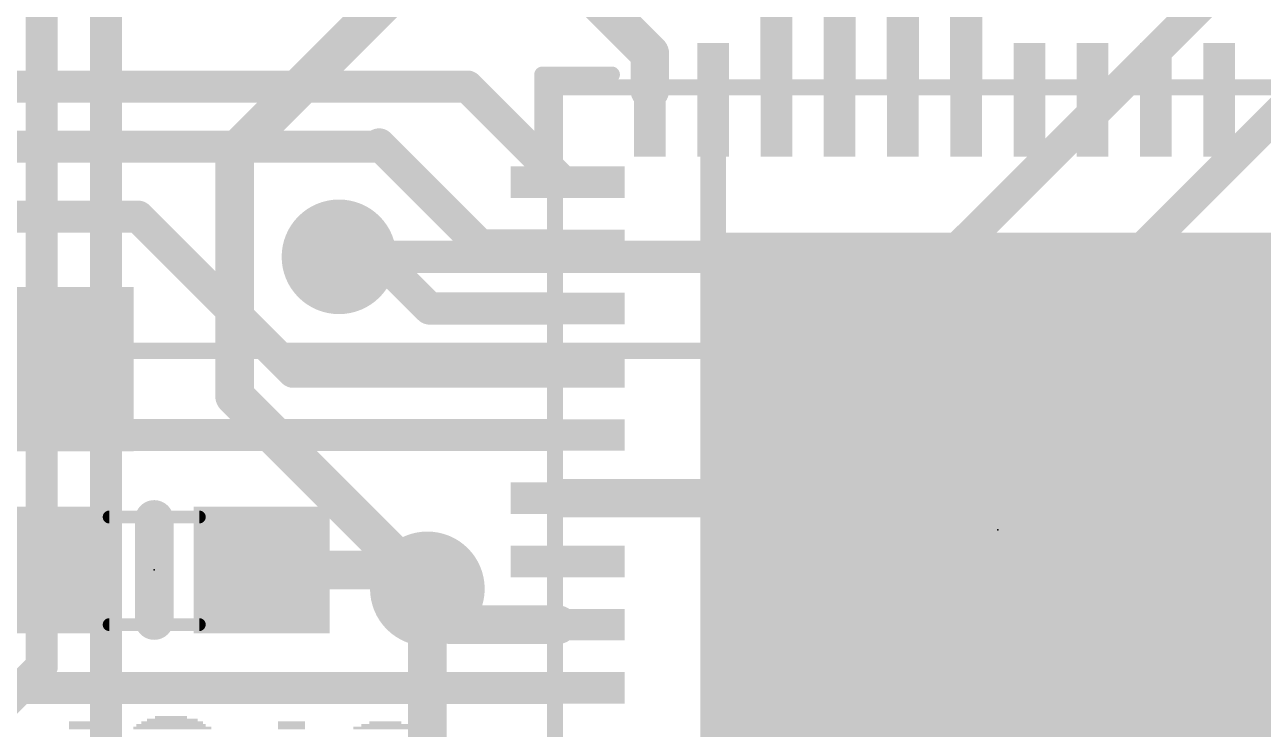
# Model space of a CAD drawing. Extents: x -59 to 59, y -28 to 22.
# Drawn here: x 27.79 to 37.58, y 2.42 to 7.99 of the extents above; entities that cross this region are included whole.
import ezdxf

# ---------------------------------------------------------------- set-up
doc = ezdxf.new("R2010")
doc.units = 0
for name, color, linetype in [('1', 12, 'CONTINUOUS'), ('16', 5, 'CONTINUOUS'), ('18', 110, 'CONTINUOUS'), ('200', 132, 'CONTINUOUS'), ('21', 40, 'CONTINUOUS'), ('22', 6, 'CONTINUOUS'), ('23', 53, 'CONTINUOUS'), ('51', 253, 'CONTINUOUS')]:
    doc.layers.add(name, color=color, linetype=linetype)

# ---------------------------------------------------------------- blocks, each defined once
blk = doc.blocks.new('RECT')
blk.add_solid([(-0.5, -0.5), (0.5, -0.5), (-0.5, 0.5), (0.5, 0.5)])
blk = doc.blocks.new('ROUNDV')
at = {"const_width": 0.5}
blk.add_lwpolyline([(0, -0.25, 1), (0, 0.25, 1), (0, -0.25)], format="xyb", dxfattribs=at)

msp = doc.modelspace()

# ---------------------------------------------------------------- linework, layer by layer
at = {"layer": '1'}
for points, const_width in [([(33.7305, 7.4755), (33.7305, 8.918)], 0.254), ([(34.2305, 7.4755), (34.2305, 8.7195)], 0.254), ([(32.7305, 7.7665), (31.9245, 8.5725)], 0.3048), ([(34.7305, 7.4755), (34.7305, 8.4575)], 0.254), ([(35.2305, 7.4755), (35.2305, 8.132)], 0.254), ([(32.7305, 7.4755), (32.7305, 7.7665)], 0.3048), ([(31.2884, 7.5057), (17.7005, 7.5057)], 0.254), ([(32.0055, 6.7886), (31.2884, 7.5057)], 0.254), ([(33.2305, 7.4755), (33.2305, 6.2505)], 0.2032), ([(17.972, 7.031), (30.5735, 7.031)], 0.254), ([(30.5735, 7.031), (30.591, 7.0485)], 0.254), ([(30.591, 7.0485), (31.389, 6.2505)], 0.254), ([(32.0055, 6.7505), (32.0055, 6.7886)], 0.254), ([(28.686, 6.477), (18.653, 6.477)], 0.254), ([(29.9125, 5.2505), (28.686, 6.477)], 0.254), ([(30.2735, 6.1595), (30.427, 6.313)], 0.254), ([(30.9895, 5.7505), (30.427, 6.313)], 0.254), ([(32.0055, 6.2505), (31.389, 6.2505)], 0.254), ([(33.2305, 6.2505), (35.4805, 4.0005)], 0.2032), ([(30.9895, 5.7505), (32.0055, 5.7505)], 0.254), ([(28.051, 4.8895), (28.051, 5.2705)], 0.254), ([(32.0055, 5.2505), (29.9125, 5.2505)], 0.254), ([(34.401, 5.08), (33.893, 5.08)], 0.2032), ([(35.4805, 4.0005), (34.401, 5.08)], 0.2032), ([(28.19, 4.7505), (28.051, 4.8895)], 0.254), ([(32.0055, 4.7505), (28.19, 4.7505)], 0.254), ([(32.0055, 4.2505), (35.2305, 4.2505)], 0.3048), ([(35.2305, 4.2505), (35.4805, 4.0005)], 0.3048), ([(34.7305, 3.2505), (35.4805, 4.0005)], 0.3048), ([(35.4805, 4.0005), (35.544, 3.937)], 0.2032), ([(35.4805, 4.0005), (36.433, 3.048)], 0.2032), ([(35.7305, 3.7505), (35.544, 3.937)], 0.3048), ([(29.663, 3.683), (30.718, 3.683)], 0.3048), ([(30.718, 3.683), (30.845, 3.556)], 0.3048), ([(38.9555, 3.7505), (35.7305, 3.7505)], 0.3048), ([(31.1505, 3.2505), (30.845, 3.556)], 0.3048), ([(30.845, 3.556), (30.9499, 3.556)], 0.3048), ([(30.9499, 3.556), (30.972, 3.5339)], 0.3048), ([(32.0055, 3.2505), (31.1505, 3.2505)], 0.3048), ([(34.7305, 0.5255), (34.7305, 3.2505)], 0.3048), ([(36.433, 3.048), (36.687, 3.048)], 0.2032), ([(32.0055, 2.7505), (21.046, 2.7505)], 0.254)]:
    msp.add_lwpolyline(points, dxfattribs=dict(at, const_width=const_width))
for points, const_width in [([(32.8067, 7.7665, 1), (32.6543, 7.7665)], 0.1524), ([(32.6766, 7.7126, 1), (32.7844, 7.8204)], 0.1524), ([(31.3333, 7.5506, 1), (31.2435, 7.4608)], 0.127), ([(31.2884, 7.4422, 1), (31.2884, 7.5692)], 0.127), ([(32.6543, 7.4755, 1), (32.8067, 7.4755)], 0.1524), ([(33.2813, 7.4755, 1), (33.1797, 7.4755)], 0.1016), ([(33.667, 7.4755, 1), (33.794, 7.4755)], 0.127), ([(34.167, 7.4755, 1), (34.294, 7.4755)], 0.127), ([(34.667, 7.4755, 1), (34.794, 7.4755)], 0.127), ([(35.167, 7.4755, 1), (35.294, 7.4755)], 0.127), ([(30.6359, 7.0934, 1), (30.5461, 7.0036)], 0.127), ([(30.6359, 7.0036, 1), (30.5461, 7.0934)], 0.127), ([(30.5735, 6.9675, 1), (30.5735, 7.0945)], 0.127), ([(30.5285, 7.0759, 1), (30.6184, 6.986)], 0.127), ([(32.069, 6.7886, 1), (31.942, 6.7886)], 0.127), ([(31.9606, 6.7437, 1), (32.0504, 6.8335)], 0.127), ([(31.942, 6.7505, 1), (32.069, 6.7505)], 0.127), ([(28.7309, 6.5219, 1), (28.6411, 6.4321)], 0.127), ([(28.686, 6.4135, 1), (28.686, 6.5405)], 0.127), ([(30.4719, 6.3579, 1), (30.3821, 6.2681)], 0.127), ([(30.4719, 6.2681, 1), (30.3821, 6.3579)], 0.127), ([(31.389, 6.314, 1), (31.389, 6.187)], 0.127), ([(32.0055, 6.187, 1), (32.0055, 6.314)], 0.127), ([(30.2286, 6.2044, 1), (30.3184, 6.1146)], 0.127), ([(31.3441, 6.2056, 1), (31.4339, 6.2954)], 0.127), ([(33.2664, 6.2864, 1), (33.1946, 6.2146)], 0.1016), ([(33.1797, 6.2505, 1), (33.2813, 6.2505)], 0.1016), ([(30.9895, 5.814, 1), (30.9895, 5.687)], 0.127), ([(32.0055, 5.687, 1), (32.0055, 5.814)], 0.127), ([(30.9446, 5.7056, 1), (31.0344, 5.7954)], 0.127), ([(28.1145, 5.2705, 1), (27.9875, 5.2705)], 0.127), ([(29.9125, 5.314, 1), (29.9125, 5.187)], 0.127), ([(29.8676, 5.2056, 1), (29.9574, 5.2954)], 0.127), ([(32.0055, 5.187, 1), (32.0055, 5.314)], 0.127), ([(33.893, 5.1308, 1), (33.893, 5.0292)], 0.1016), ([(34.4369, 5.1159, 1), (34.3651, 5.0441)], 0.1016), ([(34.401, 5.0292, 1), (34.401, 5.1308)], 0.1016), ([(28.0959, 4.9344, 1), (28.0061, 4.8446)], 0.127), ([(27.9875, 4.8895, 1), (28.1145, 4.8895)], 0.127), ([(28.19, 4.814, 1), (28.19, 4.687)], 0.127), ([(28.1451, 4.7056, 1), (28.2349, 4.7954)], 0.127), ([(32.0055, 4.687, 1), (32.0055, 4.814)], 0.127), ([(32.0055, 4.3267, 1), (32.0055, 4.1743)], 0.1524), ([(35.2844, 4.3044, 1), (35.1766, 4.1966)], 0.1524), ([(35.2305, 4.1743, 1), (35.2305, 4.3267)], 0.1524), ([(35.5344, 3.9466, 1), (35.4266, 4.0544)], 0.1524), ([(35.4266, 3.9466, 1), (35.5344, 4.0544)], 0.1524), ([(35.5164, 4.0364, 1), (35.4446, 3.9646)], 0.1016), ([(35.5164, 4.0364, 1), (35.4446, 3.9646)], 0.1016), ([(35.5979, 3.9909, 1), (35.4901, 3.8831)], 0.1524), ([(35.4446, 3.9646, 1), (35.5164, 4.0364)], 0.1016), ([(35.4446, 3.9646, 1), (35.5164, 4.0364)], 0.1016), ([(35.5081, 3.9011, 1), (35.5799, 3.9729)], 0.1016), ([(29.663, 3.7592, 1), (29.663, 3.6068)], 0.1524), ([(30.7719, 3.7369, 1), (30.6641, 3.6291)], 0.1524), ([(30.718, 3.6068, 1), (30.718, 3.7592)], 0.1524), ([(35.7305, 3.8267, 1), (35.7305, 3.6743)], 0.1524), ([(35.6766, 3.6966, 1), (35.7844, 3.8044)], 0.1524), ([(30.8989, 3.6099, 1), (30.7911, 3.5021)], 0.1524), ([(30.845, 3.6322, 1), (30.845, 3.4798)], 0.1524), ([(30.7911, 3.5021, 1), (30.8989, 3.6099)], 0.1524), ([(31.0038, 3.6099, 1), (30.896, 3.5021)], 0.1524), ([(30.9181, 3.48, 1), (31.0259, 3.5878)], 0.1524), ([(30.9499, 3.4798, 1), (30.9499, 3.6322)], 0.1524), ([(31.1505, 3.3267, 1), (31.1505, 3.1743)], 0.1524), ([(31.0966, 3.1966, 1), (31.2044, 3.3044)], 0.1524), ([(32.0055, 3.1743, 1), (32.0055, 3.3267)], 0.1524), ([(34.8067, 3.2505, 1), (34.6543, 3.2505)], 0.1524), ([(34.6766, 3.3044, 1), (34.7844, 3.1966)], 0.1524), ([(36.433, 3.0988, 1), (36.433, 2.9972)], 0.1016), ([(36.3971, 3.0121, 1), (36.4689, 3.0839)], 0.1016), ([(36.687, 2.9972, 1), (36.687, 3.0988)], 0.1016), ([(32.0055, 2.687, 1), (32.0055, 2.814)], 0.127)]:
    msp.add_lwpolyline(points, format="xyb", dxfattribs=dict(at, const_width=const_width))
at = {"layer": '16'}
for points, const_width in [([(27.924, 10.033), (27.924, 2.921)], 0.254), ([(28.432, 9.7674), (28.432, 2.0654)], 0.254), ([(31.0355, 8.5725), (29.448, 6.985)], 0.3048), ([(35.0995, 6.1595), (37.449, 8.509)], 0.254), ([(33.766, 3.3655), (38.1149, 7.7144)], 0.254), ([(29.448, 5.0579), (29.448, 6.985)], 0.3048), ([(30.2735, 6.1595), (35.0995, 6.1595)], 0.254), ([(30.972, 3.5339), (29.448, 5.0579)], 0.3048), ([(30.972, 3.5339), (30.972, -1.2279)], 0.3048), ([(33.766, -0.5294), (33.766, 3.3655)], 0.254), ([(27.924, 2.921), (23.987, -1.016)], 0.254)]:
    msp.add_lwpolyline(points, dxfattribs=dict(at, const_width=const_width))
for points, const_width in [([(29.5242, 6.985, 1), (29.3718, 6.985)], 0.1524), ([(29.3941, 7.0389, 1), (29.5019, 6.9311)], 0.1524), ([(30.2735, 6.223, 1), (30.2735, 6.096)], 0.127), ([(35.0546, 6.2044, 1), (35.1444, 6.1146)], 0.127), ([(35.0995, 6.096, 1), (35.0995, 6.223)], 0.127), ([(29.5019, 5.1118, 1), (29.3941, 5.004)], 0.1524), ([(29.3718, 5.0579, 1), (29.5242, 5.0579)], 0.1524), ([(31.0482, 3.5339, 1), (30.8958, 3.5339)], 0.1524), ([(30.9181, 3.48, 1), (31.0259, 3.5878)], 0.1524), ([(33.8295, 3.3655, 1), (33.7025, 3.3655)], 0.127), ([(33.7211, 3.4104, 1), (33.8109, 3.3206)], 0.127), ([(27.9689, 2.8761, 1), (27.8791, 2.9659)], 0.127), ([(27.8605, 2.921, 1), (27.9875, 2.921)], 0.127)]:
    msp.add_lwpolyline(points, format="xyb", dxfattribs=dict(at, const_width=const_width))
at = {"layer": '21'}
for points, const_width in [([(32.4305, 7.6005), (31.8805, 7.6005)], 0.127), ([(31.8805, 7.6005), (31.8805, 7.0505)], 0.127), ([(28.813, 3.283), (28.813, 4.083)], 0.3048)]:
    msp.add_lwpolyline(points, dxfattribs=dict(at, const_width=const_width))
for points, const_width in [([(31.9123, 7.6005, 1), (31.8488, 7.6005)], 0.0635), ([(31.8805, 7.6322, 1), (31.8805, 7.5688)], 0.0635), ([(32.4305, 7.5688, 1), (32.4305, 7.6322)], 0.0635), ([(31.8488, 7.0505, 1), (31.9123, 7.0505)], 0.0635), ([(28.8892, 4.083, 1), (28.7368, 4.083)], 0.1524), ([(28.7368, 3.283, 1), (28.8892, 3.283)], 0.1524)]:
    msp.add_lwpolyline(points, format="xyb", dxfattribs=dict(at, const_width=const_width))
at = {"layer": '22', "const_width": 0.127}
msp.add_lwpolyline([(45.3975, 5.416), (18.1975, 5.416)], dxfattribs=at)
at = {"layer": '23'}
for p in [(35.4805, 4.0005), (28.813, 3.683)]:
    msp.add_point(p, dxfattribs=at)
at = {"layer": '51'}
for points, const_width in [([(31.9805, 7.5323, 1), (31.9805, 7.4688)], 0.0635), ([(32.0123, 7.5005, 1), (31.9488, 7.5005)], 0.0635), ([(28.457, 4.1274, 1), (28.457, 4.0766)], 0.0508), ([(29.169, 4.0766, 1), (29.169, 4.1274)], 0.0508), ([(28.457, 3.2764, 1), (28.457, 3.2256)], 0.0508), ([(29.169, 3.2256, 1), (29.169, 3.2764)], 0.0508)]:
    msp.add_lwpolyline(points, format="xyb", dxfattribs=dict(at, const_width=const_width))
for points, const_width in [([(31.9805, 7.5005), (38.9805, 7.5005)], 0.127), ([(31.9805, 0.5005), (31.9805, 7.5005)], 0.127), ([(29.169, 4.102), (28.457, 4.102)], 0.1016), ([(29.169, 3.251), (28.457, 3.251)], 0.1016)]:
    msp.add_lwpolyline(points, dxfattribs=dict(at, const_width=const_width))

# ---------------------------------------------------------------- block references
at = {"layer": '1'}
for p, xscale, yscale, rotation in [((32.7305, 7.4755), 0.75, 0.25, 270), ((33.2305, 7.4755), 0.75, 0.25, 270), ((33.7305, 7.4755), 0.75, 0.25, 270), ((34.2305, 7.4755), 0.75, 0.25, 270), ((34.7305, 7.4755), 0.75, 0.25, 270), ((35.2305, 7.4755), 0.75, 0.25, 270), ((35.7305, 7.4755), 0.75, 0.25, 270), ((36.2305, 7.4755), 0.75, 0.25, 270), ((36.7305, 7.4755), 0.75, 0.25, 270), ((37.2305, 7.4755), 0.75, 0.25, 270), ((28.051, 5.2705), 1.2, 1.3, 180)]:
    msp.add_blockref('RECT', p, dxfattribs=dict(at, xscale=xscale, yscale=yscale, rotation=rotation))
for p, xscale, yscale in [((32.0055, 6.7505), 0.75, 0.25), ((32.0055, 6.2505), 0.75, 0.25), ((35.4805, 4.0005), 4.7, 4.7), ((32.0055, 5.7505), 0.75, 0.25), ((32.0055, 5.2505), 0.75, 0.25), ((32.0055, 4.7505), 0.75, 0.25), ((32.0055, 4.2505), 0.75, 0.25), ((32.0055, 3.7505), 0.75, 0.25), ((32.0055, 3.2505), 0.75, 0.25), ((32.0055, 2.7505), 0.75, 0.25)]:
    msp.add_blockref('RECT', p, dxfattribs=dict(at, xscale=xscale, yscale=yscale))
at = {"layer": '1', "xscale": 1.075, "rotation": 180}
for p in [(27.963, 3.683), (29.663, 3.683)]:
    msp.add_blockref('RECT', p, dxfattribs=at)
at = {"layer": '18', "xscale": 0.9064, "yscale": 0.9064}
for p in [(30.2735, 6.1595), (30.2735, 6.1595), (33.893, 5.08), (33.893, 5.08), (30.972, 3.5339), (30.972, 3.5339), (36.687, 3.048), (36.687, 3.048)]:
    msp.add_blockref('ROUNDV', p, dxfattribs=at)
at = {"layer": '200'}
for p, xscale, yscale in [((28.2473, 2.4765), 0.2134, 0.0213), ((28.2473, 2.4553), 0.2134, 0.0211), ((28.9458, 2.4553), 0.5486, 0.0211), ((28.956, 2.4765), 0.4877, 0.0213), ((28.956, 2.4977), 0.4013, 0.0211), ((28.9458, 2.5188), 0.254, 0.0211), ((29.8983, 2.4765), 0.2134, 0.0213), ((29.8983, 2.4553), 0.2134, 0.0211), ((30.64, 2.4553), 0.381, 0.0211), ((30.64, 2.4765), 0.254, 0.0213), ((28.2473, 2.4342), 0.2134, 0.0211), ((28.956, 2.4342), 0.6147, 0.0211), ((29.8983, 2.4342), 0.2134, 0.0211), ((30.6286, 2.4342), 0.4851, 0.0211)]:
    msp.add_blockref('RECT', p, dxfattribs=dict(at, xscale=xscale, yscale=yscale))
at = {"layer": '51'}
for p, xscale, yscale, rotation in [((32.7305, 7.2255), 0.55, 0.25, 270), ((33.2305, 7.2255), 0.55, 0.25, 270), ((33.7305, 7.2255), 0.55, 0.25, 270), ((34.2305, 7.2255), 0.55, 0.25, 270), ((34.7305, 7.2255), 0.55, 0.25, 270), ((35.2305, 7.2255), 0.55, 0.25, 270), ((35.7305, 7.2255), 0.55, 0.25, 270), ((36.2305, 7.2255), 0.55, 0.25, 270), ((36.7305, 7.2255), 0.55, 0.25, 270), ((37.2305, 7.2255), 0.55, 0.25, 270), ((27.7434, 5.2705), 0.5832, 1.3, 180), ((28.2328, 3.6779), 0.5001, 0.95, 180), ((29.4012, 3.6779), 0.5001, 0.95, 180)]:
    msp.add_blockref('RECT', p, dxfattribs=dict(at, xscale=xscale, yscale=yscale, rotation=rotation))
at = {"layer": '51', "xscale": 0.55, "yscale": 0.25}
for p in [(32.2555, 6.7505), (32.2555, 6.2505), (32.2555, 5.7505), (32.2555, 5.2505), (32.2555, 4.7505), (32.2555, 4.2505), (32.2555, 3.7505), (32.2555, 3.2505), (32.2555, 2.7505)]:
    msp.add_blockref('RECT', p, dxfattribs=at)

doc.saveas('drawing.dxf')
